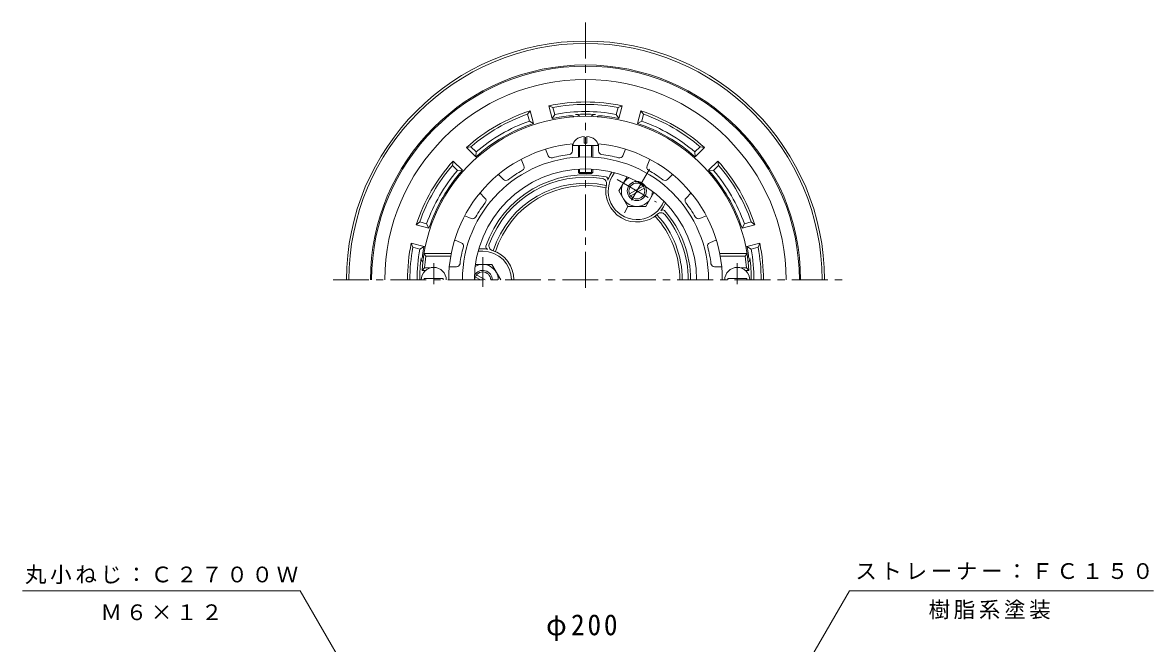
# Model space of a CAD drawing. Units: millimetres, scale not verified. Extents: x -280 to 221, y -346 to 372.
# Drawn here: x -279.6 to 193.5, y 111.7 to 371.6 of the extents above; entities that cross this region are included whole.
import ezdxf

# ---------------------------------------------------------------- set-up
doc = ezdxf.new("R2010")
doc.units = ezdxf.units.MM
doc.header["$LTSCALE"] = 3
doc.linetypes.add('CHAIN1', pattern=[8, 5, -1, 1, -1])
for name, color, linetype, lineweight in [('0-0_通り芯', 3, 'Continuous', 9), ('0-1_躯体', 2, 'Continuous', 9), ('0-2_仕上', 6, 'Continuous', 9), ('0-4_その他', 7, 'Continuous', 9), ('0-5_寸法', 7, 'Continuous', 9)]:
    doc.layers.add(name, color=color, linetype=linetype, lineweight=lineweight)
doc.styles.add('ＭＳ ゴシック', font='')
doc.styles.get('ＭＳ ゴシック').set_extended_font_data('MS Gothic')

msp = doc.modelspace()

# ---------------------------------------------------------------- linework, layer by layer
at = {"layer": '0-0_通り芯', "linetype": 'CHAIN1'}
for p, q in [((-44.092, 371.621), (-44.092, 257.644)), ((-149.729, 263.899), (64.325, 263.899))]:
    msp.add_line(p, q, dxfattribs=at)
at = {"layer": '0-0_通り芯'}
for radius, start, end in [(100, 0, 180), (99, 0, 180), (40.5, 77.58437, 162.41568), (39.5, 77.4734, 162.52663), (39.5, 0, 42.52657), (40.5, 0, 42.41562)]:
    msp.add_arc((-44.092, 263.899), radius, start, end, dxfattribs=at)
at = {"layer": '0-1_躯体'}
for p, q in [((-56.971, 333.212), (-57.749, 336.119)), ((-31.214, 333.212), (-30.435, 336.119)), ((-28.702, 336.792), (-30.435, 336.119)), ((-30.127, 331.471), (-28.702, 336.792)), ((-67.21, 334.721), (-68.375, 333.272)), ((-67.596, 330.365), (-68.375, 333.272)), ((-65.784, 329.4), (-67.21, 334.721)), ((-56.971, 333.212), (-58.057, 331.471)), ((-31.214, 333.212), (-30.127, 331.471)), ((-20.588, 330.365), (-19.81, 333.272)), ((-67.596, 330.365), (-65.784, 329.4)), ((-20.588, 330.365), (-22.4, 329.4)), ((-89.902, 317.487), (-92.03, 319.614)), ((-89.902, 317.487), (-89.972, 315.435)), ((1.718, 317.487), (3.845, 319.614)), ((1.718, 317.487), (1.788, 315.435)), ((1.788, 315.435), (5.683, 319.331)), ((5.683, 319.331), (3.845, 319.614)), ((-99.524, 313.674), (-99.808, 311.836)), ((-95.629, 309.779), (-99.524, 313.674)), ((-97.68, 309.709), (-99.808, 311.836)), ((-97.68, 309.709), (-95.629, 309.779)), ((-33.85, 307.638), (-33.027, 309.063)), ((-32.984, 307.138), (-32.022, 308.805)), ((9.496, 309.709), (7.445, 309.779)), ((9.496, 309.709), (11.624, 311.836)), ((-110.559, 287.403), (-113.465, 288.181)), ((-110.559, 287.403), (-109.594, 285.591)), ((22.375, 287.403), (21.409, 285.591)), ((21.409, 285.591), (26.73, 287.017)), ((22.375, 287.403), (25.281, 288.181)), ((26.73, 287.017), (25.281, 288.181)), ((-113.406, 276.777), (-116.312, 277.556)), ((-113.406, 276.777), (-111.664, 277.864)), ((-87.092, 275.899), (-89.017, 275.899)), ((-87.092, 276.899), (-88.738, 276.899)), ((25.222, 276.777), (23.48, 277.864)), ((25.222, 276.777), (28.128, 277.556))]:
    msp.add_line(p, q, dxfattribs=at)
at = {"layer": '0-1_躯体', "color": 4, "linetype": 'CHAIN1'}
for p, q in [((-17.341, 310.234), (-27.845, 292.04)), ((-30.815, 305.886), (-14.369, 296.39)), ((-87.092, 261.027), (-87.092, 273.394))]:
    msp.add_line(p, q, dxfattribs=at)
at = {"layer": '0-1_躯体', "color": 4}
for p, q in [((-30.092, 301.138), (-26.695, 307.022)), ((-25.688, 299.928), (-19.997, 303.214)), ((-25.187, 299.062), (-19.497, 302.348)), ((-15.445, 300.527), (-18.845, 294.638)), ((-90.136, 270.394), (-83.337, 270.394)), ((-79.589, 263.903), (-83.337, 270.394)), ((-88.092, 263.899), (-90.188, 265.109)), ((-86.092, 263.899), (-89.688, 265.975)), ((-79.592, 263.899), (-79.589, 263.903))]:
    msp.add_line(p, q, dxfattribs=at)
at = {"layer": '0-1_躯体'}
for points in [[(-58.057, 331.471), (-59.483, 336.792), (-57.749, 336.119)], [(-22.4, 329.4), (-20.974, 334.721), (-19.81, 333.272)], [(-89.972, 315.435), (-93.867, 319.331), (-92.03, 319.614)], [(7.445, 309.779), (11.34, 313.674), (11.624, 311.836)], [(-109.594, 285.591), (-114.914, 287.017), (-113.465, 288.181)], [(-111.664, 277.864), (-116.985, 279.289), (-116.312, 277.556)], [(23.48, 277.864), (28.801, 279.289), (28.128, 277.556)]]:
    msp.add_lwpolyline(points, dxfattribs=at)
at = {"layer": '0-1_躯体', "color": 4}
msp.add_lwpolyline([(-30.092, 301.138), (-26.339, 294.638), (-18.845, 294.638)], dxfattribs=at)
for radius in [4, 3.324]:
    msp.add_circle((-22.592, 301.138), radius, dxfattribs=at)
at = {"layer": '0-1_躯体'}
for centre, radius, start, end in [((-44.092, 263.899), 90, 0, 180), ((-44.092, 263.899), 89.5, 0, 180), ((-44.092, 263.899), 83.941, 0, 180), ((-44.092, 263.899), 74.5, 78.07777, 101.92224), ((-44.092, 263.899), 73.5, 79.29149, 100.70854), ((-44.092, 263.899), 74.5, 108.07777, 131.92224), ((-44.092, 263.899), 73.5, 109.29149, 130.70854), ((-44.092, 263.899), 69, 95.13783, 101.67665), ((-44.092, 263.899), 70.5, 79.47449, 100.52557), ((-50.092, 330.63), 2, 53.16412, 95.13788), ((-44.092, 263.899), 69.376, 86.59644, 93.40356), ((-48.092, 331.155), 2, 36.9169, 93.40337), ((-40.092, 331.155), 2, 86.59663, 143.0831), ((-38.092, 330.63), 2, 84.86212, 126.83588), ((-44.092, 263.899), 69, 78.32338, 84.86217), ((-44.092, 263.899), 74.5, 48.07777, 71.92224), ((-44.092, 263.899), 73.5, 49.29149, 70.70854), ((-44.092, 263.899), 69, 108.32338, 131.67665), ((-44.092, 263.899), 70.5, 109.47449, 130.52557), ((-44.092, 263.899), 69, 48.32338, 71.67665), ((-44.092, 263.899), 70.5, 49.47449, 70.52557), ((-44.092, 263.899), 74.5, 138.07777, 161.92224), ((-44.092, 263.899), 74.5, 18.07777, 41.92224), ((-44.092, 263.899), 73.5, 139.29149, 160.70854), ((-44.092, 263.899), 70.5, 139.47449, 160.52557), ((-44.092, 263.899), 69, 138.32338, 161.67665), ((-44.092, 263.899), 44, 78.73782, 161.26224), ((-22.592, 301.138), 13, 149.99991, 159.36919), ((-44.092, 263.899), 69, 18.32338, 41.67665), ((-44.092, 263.899), 70.5, 19.47449, 40.52557), ((-44.092, 263.899), 73.5, 19.29149, 40.70854), ((-44.092, 263.899), 43, 80.3933, 159.60683), ((-37.25, 304.324), 2, 347.73819, 80.39346), ((-22.592, 301.138), 13, 167.73729, 312.2627), ((-35.694, 306.071), 1, 339.36754, 78.73761), ((-22.592, 301.138), 12, 149.99997, 339.43906), ((-22.592, 301.138), 13, 320.63103, 337.41321), ((-12.504, 290.037), 2, 39.6064, 132.26289), ((-11.769, 292.257), 1, 41.26125, 140.63077), ((-44.092, 263.899), 44, 0, 41.26216), ((-44.092, 263.899), 43, 0, 39.60672), ((-44.092, 263.899), 74.5, 168.07777, 180.00002), ((-44.092, 263.899), 74.5, 0, 11.92224), ((-44.092, 263.899), 73.5, 169.29144, 179.99998), ((-44.092, 263.899), 70.5, 169.47441, 179.99998), ((-44.092, 263.899), 69, 168.32335, 171.41632), ((-87.092, 263.899), 13, 80.63094, 89.99991), ((-87.092, 263.899), 12, 0, 89.99992), ((-84.813, 277.712), 1, 161.26411, 260.63068), ((-82.522, 278.186), 2, 159.6064, 252.26289), ((-87.092, 263.899), 13, 0, 72.2627), ((-44.092, 263.899), 69, 8.58368, 11.67665), ((-44.092, 263.899), 70.5, 0, 10.52557), ((-44.092, 263.899), 73.5, 0, 10.70854), ((-44.092, 263.899), 69.376, 172.32347, 180), ((-110.864, 272.899), 2, 172.32343, 228.81247), ((-110.342, 273.899), 2, 171.41681, 213.38779), ((22.157, 273.899), 2, 326.6131, 8.58319), ((22.68, 272.899), 2, 311.18602, 7.67657), ((-44.092, 263.899), 69.376, 0, 7.67653)]:
    msp.add_arc(centre, radius, start, end, dxfattribs=at)
at = {"layer": '0-1_躯体', "color": 4}
for centre, radius, start, end in [((-22.587, 301.135), 6.5, 120.99428, 358.99097), ((-87.092, 263.904), 6.5, 359.95093, 118.99136), ((-87.092, 263.899), 4, 0, 149.77881), ((-87.092, 263.899), 3.324, 0, 180)]:
    msp.add_arc(centre, radius, start, end, dxfattribs=at)
at = {"layer": '0-2_仕上'}
for p, q in [((-44.592, 321.106), (-44.592, 323.988)), ((-43.592, 321.106), (-43.592, 323.988)), ((-59.676, 315.894), (-60.818, 318.651)), ((-49.592, 317.9), (-49.592, 320.884)), ((-49.342, 320.106), (-38.842, 320.106)), ((-47.092, 315.331), (-47.092, 320.106)), ((-46.592, 315.358), (-46.592, 320.106)), ((-44.592, 321.106), (-43.592, 321.106)), ((-41.592, 315.358), (-41.592, 320.106)), ((-41.092, 315.331), (-41.092, 320.106)), ((-38.592, 317.9), (-38.592, 320.884)), ((-28.508, 315.894), (-27.366, 318.651)), ((-69.839, 311.684), (-70.981, 314.441)), ((-18.346, 311.684), (-17.203, 314.441)), ((-78.387, 305.972), (-80.498, 308.082)), ((-47.092, 308.899), (-47.092, 310.302)), ((-47.092, 308.899), (-41.092, 308.899)), ((-47.092, 308.899), (-46.592, 308.399)), ((-46.592, 308.399), (-46.592, 310.331)), ((-46.592, 308.399), (-41.592, 308.399)), ((-41.592, 308.399), (-41.592, 310.331)), ((-41.092, 308.899), (-41.592, 308.399)), ((-41.092, 308.899), (-41.092, 310.302)), ((-9.797, 305.972), (-7.686, 308.082)), ((-86.165, 298.194), (-88.276, 300.304)), ((-2.019, 298.194), (0.092, 300.304)), ((-91.878, 289.645), (-94.635, 290.787)), ((3.693, 289.645), (6.451, 290.787)), ((-96.087, 279.483), (-98.844, 280.625)), ((7.903, 279.483), (10.66, 280.625)), ((-100.275, 274.899), (-111.703, 274.899)), ((-111.703, 274.899), (-110.847, 273.899)), ((12.091, 274.899), (23.519, 274.899)), ((23.519, 274.899), (22.663, 273.899)), ((-100.462, 273.899), (-110.847, 273.899)), ((12.278, 273.899), (22.663, 273.899)), ((-111.407, 268.899), (-112.475, 267.899)), ((-110.992, 267.899), (-112.475, 267.899)), ((-109.193, 268.899), (-111.407, 268.899)), ((-98.093, 269.399), (-101.077, 269.399)), ((9.909, 269.399), (12.893, 269.399)), ((21.009, 268.899), (23.223, 268.899)), ((22.808, 267.899), (24.291, 267.899)), ((23.223, 268.899), (24.291, 267.899)), ((-111.592, 263.899), (-111.592, 264.499)), ((-103.592, 264.499), (-111.592, 264.499)), ((-103.592, 263.899), (-103.592, 264.499)), ((15.408, 263.899), (15.408, 264.499)), ((23.408, 264.499), (15.408, 264.499)), ((23.408, 263.899), (23.408, 264.499))]:
    msp.add_line(p, q, dxfattribs=at)
at = {"layer": '0-2_仕上', "linetype": 'CHAIN1'}
for p, q in [((-107.592, 270.867), (-107.592, 262.06)), ((19.408, 270.867), (19.408, 262.06))]:
    msp.add_line(p, q, dxfattribs=at)
at = {"layer": '0-2_仕上'}
for centre, radius, start, end in [((-44.092, 263.899), 68.5, 3.34763, 176.65236), ((-44.092, 263.899), 57.25, 95.14587, 180), ((-51.092, 317.9), 1.5, 277.38527, 0), ((-44.092, 263.899), 57.25, 0, 84.85413), ((-37.092, 317.9), 1.5, 180.00012, 262.61461), ((-44.092, 263.899), 51.52, 0, 180), ((-58.29, 316.468), 1.5, 202.50012, 285.11461), ((-44.092, 263.899), 52.953, 97.38596, 105.11404), ((-44.092, 263.899), 52.953, 74.88596, 82.61404), ((-29.894, 316.468), 1.5, 254.88527, 337.5), ((-44.092, 263.899), 46.5, 0, 180), ((-44.092, 263.899), 52.953, 119.88596, 127.61404), ((-71.224, 311.11), 1.5, 299.88527, 22.5), ((-16.96, 311.11), 1.5, 157.50012, 240.11461), ((-44.092, 263.899), 52.953, 52.38596, 60.11404), ((-77.327, 307.033), 1.5, 225.00012, 307.61461), ((-10.858, 307.033), 1.5, 232.38527, 315), ((-87.226, 297.133), 1.5, 322.38527, 45), ((-0.958, 297.133), 1.5, 135.00012, 217.61461), ((-44.092, 263.899), 52.953, 142.38596, 150.11404), ((-44.092, 263.899), 52.953, 29.88596, 37.61404), ((-91.303, 291.031), 1.5, 247.50012, 330.11461), ((3.119, 291.031), 1.5, 209.88527, 292.5), ((-96.661, 278.097), 1.5, 344.88527, 67.5), ((8.477, 278.097), 1.5, 112.50012, 195.11461), ((-44.092, 263.899), 52.953, 164.88596, 172.61404), ((-44.092, 263.899), 52.953, 7.38596, 15.11404), ((-44.092, 263.899), 67.5, 171.48038, 175.75197), ((-98.093, 270.899), 1.5, 270.00012, 352.61461), ((9.909, 270.899), 1.5, 187.38527, 270), ((-44.092, 263.899), 67.5, 4.24803, 8.51962), ((-107.592, 263.899), 5.25, 0, 180), ((19.408, 263.899), 5.25, 0, 180)]:
    msp.add_arc(centre, radius, start, end, dxfattribs=at)
for start_param, end_param in [(1.6661703, 3.1415927), (6.2831853, 7.7585936)]:
    msp.add_ellipse((-44.092, 320.106), major_axis=(5.25, 0), ratio=0.7428, start_param=start_param, end_param=end_param, dxfattribs=at)
at = {"layer": '0-5_寸法'}
for p in [(-279.636, 133.755), (-103.098, 29.197)]:
    msp.add_line(p, (-163.464, 133.755), dxfattribs=at)
msp.add_lwpolyline([(7.428, 31.755), (66.318, 133.755), (193.542, 133.755)], dxfattribs=at)

# ---------------------------------------------------------------- texts
at = {"layer": '0-4_その他', "color": 2, "insert": (-60.592, 112.755), "char_height": 8.798, "attachment_point": 7, "style": 'ＭＳ ゴシック'}
msp.add_mtext('\\T1.21;\\W0.95;φ200', dxfattribs=at)
at = {"layer": '0-5_寸法', "char_height": 6.598, "attachment_point": 7, "style": 'ＭＳ ゴシック'}
for s, insert in [('\\T1.17;丸小ねじ：Ｃ２７００Ｗ', (-278.631, 136.558)), ('\\T1.17;ストレーナー：ＦＣ１５０', (68.789, 138.384)), ('\\T1.17;Ｍ６×１２', (-247.05, 121.363)), ('\\T1.17;樹脂系塗装', (99.459, 121.831))]:
    msp.add_mtext(s, dxfattribs=dict(at, insert=insert))

doc.saveas('drawing.dxf')
